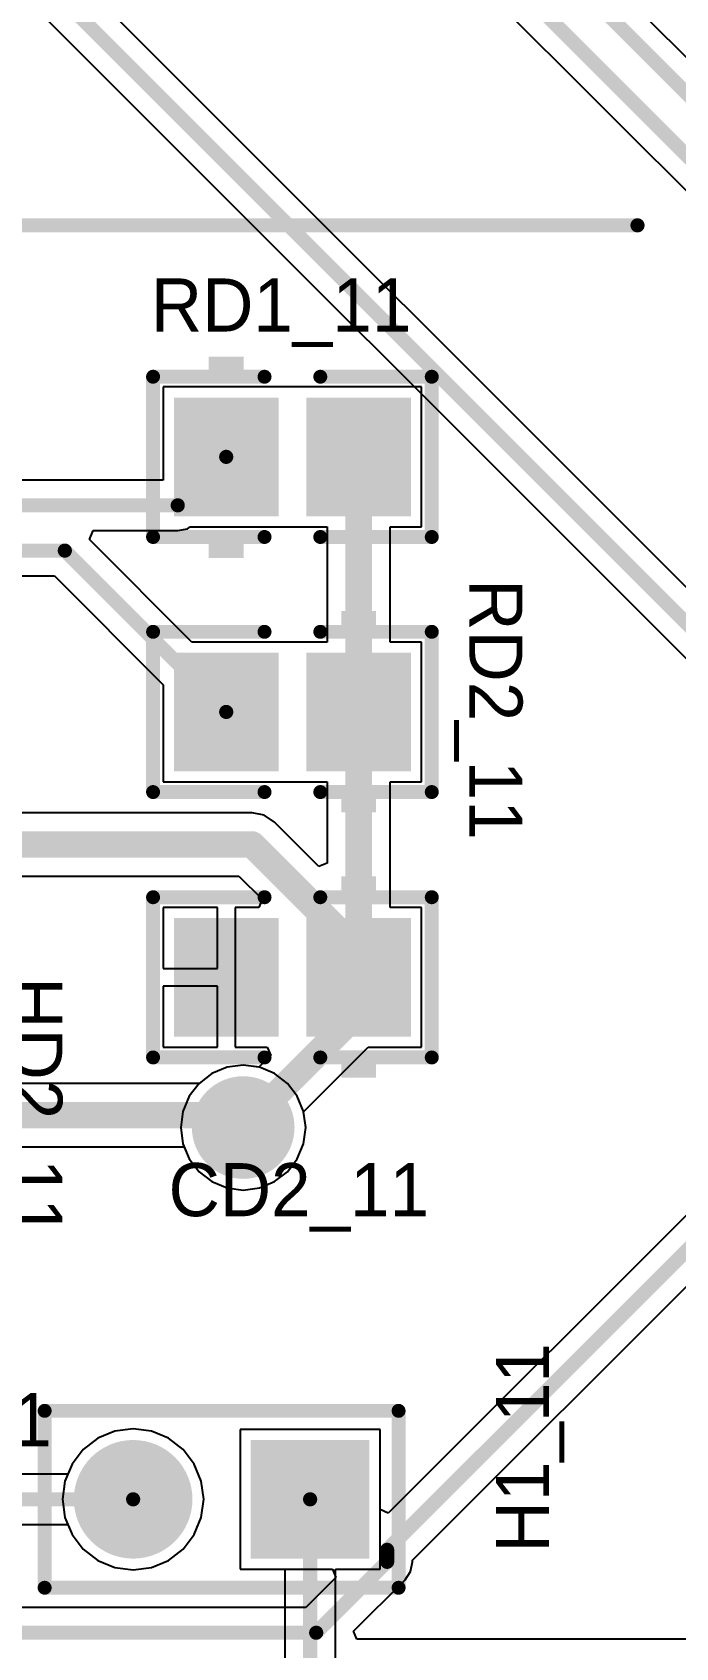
# Model space of a CAD drawing. Header units: millimetres. Extents: x 0.67 to 7.75, y 0.64 to 6.06.
# Drawn here: x 6.666 to 7.029, y 3.321 to 4.234 of the extents above; entities that cross this region are included whole.
import ezdxf

# ---------------------------------------------------------------- set-up
doc = ezdxf.new("R2010")
doc.units = ezdxf.units.MM
doc.header["$MEASUREMENT"] = 0
for name, color, linetype in [('BottomLayer', 5, 'Continuous'), ('BottomSolder', 6, 'Continuous'), ('MultiLayer', 9, 'Continuous'), ('PadHoleLayer', 156, 'Continuous'), ('TopLayer', 1, 'Continuous'), ('TopOverlay', 2, 'Continuous'), ('TopPaste', 8, 'Continuous'), ('TopSolder', 216, 'Continuous'), ('ViaHoleLayer', 16, 'Continuous')]:
    doc.layers.add(name, color=color, linetype=linetype)

# ---------------------------------------------------------------- blocks, each defined once
blk = doc.blocks.new('HDR2X8_CEN_13')
at = {"layer": 'BottomLayer', "const_width": 0.02953}
for points in [[(-0.01476, 0.1, 1), (0.01476, 0.1, 1)], [(0.08524, 0.1, 1), (0.11476, 0.1, 1)], [(0.18524, 0.1, 1), (0.21476, 0.1, 1)], [(0.28524, 0.1, 1), (0.31476, 0.1, 1)], [(0.38524, 0.1, 1), (0.41476, 0.1, 1)], [(0.48524, 0.1, 1), (0.51476, 0.1, 1)], [(0.58524, 0.1, 1), (0.61476, 0.1, 1)], [(0.68524, 0.1, 1), (0.71476, 0.1, 1)], [(0.08524, 0, 1), (0.11476, 0, 1)], [(0.18524, 0, 1), (0.21476, 0, 1)], [(0.28524, 0, 1), (0.31476, 0, 1)], [(0.38524, 0, 1), (0.41476, 0, 1)], [(0.48524, 0, 1), (0.51476, 0, 1)], [(0.58524, 0, 1), (0.61476, 0, 1)], [(0.68524, 0, 1), (0.71476, 0, 1)]]:
    blk.add_lwpolyline(points, format="xyb", close=True, dxfattribs=at)
at = {"layer": 'BottomLayer'}
blk.add_solid([(-0.02953, -0.02953), (0.02953, -0.02953), (-0.02953, 0.02953), (0.02953, 0.02953)], dxfattribs=at)
at = {"layer": 'BottomSolder', "const_width": 0.03353}
for points in [[(-0.01676, 0.1, 1), (0.01676, 0.1, 1)], [(0.08324, 0.1, 1), (0.11676, 0.1, 1)], [(0.18324, 0.1, 1), (0.21676, 0.1, 1)], [(0.28324, 0.1, 1), (0.31676, 0.1, 1)], [(0.38324, 0.1, 1), (0.41676, 0.1, 1)], [(0.48324, 0.1, 1), (0.51676, 0.1, 1)], [(0.58324, 0.1, 1), (0.61676, 0.1, 1)], [(0.68324, 0.1, 1), (0.71676, 0.1, 1)], [(0.08324, 0, 1), (0.11676, 0, 1)], [(0.18324, 0, 1), (0.21676, 0, 1)], [(0.28324, 0, 1), (0.31676, 0, 1)], [(0.38324, 0, 1), (0.41676, 0, 1)], [(0.48324, 0, 1), (0.51676, 0, 1)], [(0.58324, 0, 1), (0.61676, 0, 1)], [(0.68324, 0, 1), (0.71676, 0, 1)]]:
    blk.add_lwpolyline(points, format="xyb", close=True, dxfattribs=at)
at = {"layer": 'BottomSolder'}
blk.add_solid([(-0.03353, -0.03353), (0.03353, -0.03353), (-0.03353, 0.03353), (0.03353, 0.03353)], dxfattribs=at)
at = {"layer": 'MultiLayer', "const_width": 0.02953}
for points in [[(-0.01476, 0.1, 1), (0.01476, 0.1, 1)], [(0.08524, 0.1, 1), (0.11476, 0.1, 1)], [(0.18524, 0.1, 1), (0.21476, 0.1, 1)], [(0.28524, 0.1, 1), (0.31476, 0.1, 1)], [(0.38524, 0.1, 1), (0.41476, 0.1, 1)], [(0.48524, 0.1, 1), (0.51476, 0.1, 1)], [(0.58524, 0.1, 1), (0.61476, 0.1, 1)], [(0.68524, 0.1, 1), (0.71476, 0.1, 1)], [(0.08524, 0, 1), (0.11476, 0, 1)], [(0.18524, 0, 1), (0.21476, 0, 1)], [(0.28524, 0, 1), (0.31476, 0, 1)], [(0.38524, 0, 1), (0.41476, 0, 1)], [(0.48524, 0, 1), (0.51476, 0, 1)], [(0.58524, 0, 1), (0.61476, 0, 1)], [(0.68524, 0, 1), (0.71476, 0, 1)]]:
    blk.add_lwpolyline(points, format="xyb", close=True, dxfattribs=at)
at = {"layer": 'MultiLayer'}
blk.add_solid([(-0.02953, -0.02953), (0.02953, -0.02953), (-0.02953, 0.02953), (0.02953, 0.02953)], dxfattribs=at)
at = {"layer": 'PadHoleLayer', "const_width": 0.01772}
for points in [[(-0.00886, 0.1, 1), (0.00886, 0.1, 1)], [(0.09114, 0.1, 1), (0.10886, 0.1, 1)], [(0.19114, 0.1, 1), (0.20886, 0.1, 1)], [(0.29114, 0.1, 1), (0.30886, 0.1, 1)], [(0.39114, 0.1, 1), (0.40886, 0.1, 1)], [(0.49114, 0.1, 1), (0.50886, 0.1, 1)], [(0.59114, 0.1, 1), (0.60886, 0.1, 1)], [(0.69114, 0.1, 1), (0.70886, 0.1, 1)], [(-0.00886, 0, 1), (0.00886, 0, 1)], [(0.09114, 0, 1), (0.10886, 0, 1)], [(0.19114, 0, 1), (0.20886, 0, 1)], [(0.29114, 0, 1), (0.30886, 0, 1)], [(0.39114, 0, 1), (0.40886, 0, 1)], [(0.49114, 0, 1), (0.50886, 0, 1)], [(0.59114, 0, 1), (0.60886, 0, 1)], [(0.69114, 0, 1), (0.70886, 0, 1)]]:
    blk.add_lwpolyline(points, format="xyb", close=True, dxfattribs=at)
at = {"layer": 'TopLayer', "const_width": 0.02953}
for points in [[(-0.01476, 0.1, 1), (0.01476, 0.1, 1)], [(0.08524, 0.1, 1), (0.11476, 0.1, 1)], [(0.18524, 0.1, 1), (0.21476, 0.1, 1)], [(0.28524, 0.1, 1), (0.31476, 0.1, 1)], [(0.38524, 0.1, 1), (0.41476, 0.1, 1)], [(0.48524, 0.1, 1), (0.51476, 0.1, 1)], [(0.58524, 0.1, 1), (0.61476, 0.1, 1)], [(0.68524, 0.1, 1), (0.71476, 0.1, 1)], [(0.08524, 0, 1), (0.11476, 0, 1)], [(0.18524, 0, 1), (0.21476, 0, 1)], [(0.28524, 0, 1), (0.31476, 0, 1)], [(0.38524, 0, 1), (0.41476, 0, 1)], [(0.48524, 0, 1), (0.51476, 0, 1)], [(0.58524, 0, 1), (0.61476, 0, 1)], [(0.68524, 0, 1), (0.71476, 0, 1)]]:
    blk.add_lwpolyline(points, format="xyb", close=True, dxfattribs=at)
at = {"layer": 'TopLayer'}
blk.add_solid([(-0.02953, -0.02953), (0.02953, -0.02953), (-0.02953, 0.02953), (0.02953, 0.02953)], dxfattribs=at)
at = {"layer": 'TopOverlay'}
for p, q in [((-0.10999, 0.82499), (-0.10499, 0.81499)), ((-0.09, 0.82499), (-0.095, 0.81999)), ((-0.085, 0.82499), (-0.09, 0.82499)), ((-0.08, 0.81999), (-0.085, 0.82499)), ((-0.10499, 0.81499), (-0.095, 0.80499)), ((-0.095, 0.81999), (-0.095, 0.80499)), ((-0.08, 0.80999), (-0.08, 0.81999)), ((-0.095, 0.80499), (-0.085, 0.80499)), ((-0.085, 0.80499), (-0.08, 0.80999)), ((-0.00999, 0.795), (-0.00499, 0.79999)), ((-0.00999, 0.785), (-0.00999, 0.795)), ((-0.00499, 0.79999), (0.00001, 0.79999)), ((0.00001, 0.79999), (0.005, 0.795)), ((0.005, 0.795), (0.01, 0.79999)), ((0.005, 0.785), (0.005, 0.795)), ((0.01, 0.79999), (0.015, 0.79999)), ((0.015, 0.79999), (0.02, 0.795)), ((0.02, 0.795), (0.02, 0.785)), ((-0.08, 0.78), (-0.08, 0.79)), ((-0.08, 0.79), (-0.08, 0.785)), ((-0.08, 0.785), (-0.10999, 0.785)), ((-0.10999, 0.785), (-0.10499, 0.78)), ((-0.00499, 0.78), (-0.00999, 0.785)), ((0.00001, 0.78), (-0.00499, 0.78)), ((0.005, 0.785), (0.00001, 0.78)), ((0.01, 0.78), (0.005, 0.785)), ((0.015, 0.78), (0.01, 0.78)), ((0.02, 0.785), (0.015, 0.78)), ((-0.10499, -0.08001), (-0.10999, -0.085)), ((-0.085, -0.08001), (-0.10499, -0.08001)), ((-0.095, -0.095), (-0.095, -0.08001)), ((-0.08, -0.085), (-0.085, -0.08001)), ((-0.10999, -0.085), (-0.10999, -0.095)), ((-0.08, -0.095), (-0.08, -0.085)), ((0.02, -0.1), (0.02, -0.09)), ((0.02, -0.09), (0.02, -0.095)), ((-0.10999, -0.095), (-0.10499, -0.1)), ((-0.10499, -0.1), (-0.09999, -0.1)), ((-0.09999, -0.1), (-0.095, -0.095)), ((-0.085, -0.1), (-0.08, -0.095)), ((0.02, -0.095), (-0.00999, -0.095)), ((-0.00999, -0.095), (-0.00499, -0.1))]:
    blk.add_line(p, q, dxfattribs=at)
at = {"layer": 'TopOverlay', "const_width": 0.00787}
for points in [[(-0.05, 0.15), (0.75, 0.15)], [(-0.05, 0.15), (-0.05, -0.05)], [(0.75, 0.15), (0.75, -0.05)], [(-0.05, -0.05), (0.75, -0.05)]]:
    blk.add_lwpolyline(points, dxfattribs=at)
at = {"layer": 'TopOverlay', "const_width": 0.00394}
for points in [[(-0.05197, 0.15, 1), (-0.04803, 0.15, 1)], [(-0.05197, 0.15, 1), (-0.04803, 0.15, 1)], [(0.74803, 0.15, 1), (0.75197, 0.15, 1)], [(0.74803, 0.15, 1), (0.75197, 0.15, 1)], [(-0.05197, -0.05, 1), (-0.04803, -0.05, 1)], [(-0.05197, -0.05, 1), (-0.04803, -0.05, 1)], [(0.74803, -0.05, 1), (0.75197, -0.05, 1)], [(0.74803, -0.05, 1), (0.75197, -0.05, 1)]]:
    blk.add_lwpolyline(points, format="xyb", close=True, dxfattribs=at)
at = {"layer": 'TopSolder', "const_width": 0.03353}
for points in [[(-0.01676, 0.1, 1), (0.01676, 0.1, 1)], [(0.08324, 0.1, 1), (0.11676, 0.1, 1)], [(0.18324, 0.1, 1), (0.21676, 0.1, 1)], [(0.28324, 0.1, 1), (0.31676, 0.1, 1)], [(0.38324, 0.1, 1), (0.41676, 0.1, 1)], [(0.48324, 0.1, 1), (0.51676, 0.1, 1)], [(0.58324, 0.1, 1), (0.61676, 0.1, 1)], [(0.68324, 0.1, 1), (0.71676, 0.1, 1)], [(0.08324, 0, 1), (0.11676, 0, 1)], [(0.18324, 0, 1), (0.21676, 0, 1)], [(0.28324, 0, 1), (0.31676, 0, 1)], [(0.38324, 0, 1), (0.41676, 0, 1)], [(0.48324, 0, 1), (0.51676, 0, 1)], [(0.58324, 0, 1), (0.61676, 0, 1)], [(0.68324, 0, 1), (0.71676, 0, 1)]]:
    blk.add_lwpolyline(points, format="xyb", close=True, dxfattribs=at)
at = {"layer": 'TopSolder'}
blk.add_solid([(-0.03353, -0.03353), (0.03353, -0.03353), (-0.03353, 0.03353), (0.03353, 0.03353)], dxfattribs=at)
blk = doc.blocks.new('CC2012_0805_283')
at = {"layer": 'TopLayer'}
for points in [[(-0.06299, -0.02953), (-0.01181, -0.02953), (-0.06299, 0.02953), (-0.01181, 0.02953)], [(0.01181, -0.02953), (0.06299, -0.02953), (0.01181, 0.02953), (0.06299, 0.02953)]]:
    blk.add_solid(points, dxfattribs=at)
at = {"layer": 'TopOverlay', "const_width": 0.00787}
for points in [[(-0.07874, 0.04528), (-0.07874, -0.04528)], [(-0.01575, 0.04528), (-0.07874, 0.04528)], [(0.07874, 0.04528), (0.01575, 0.04528)], [(0.07874, 0.04528), (0.07874, -0.04528)], [(-0.01575, -0.04528), (-0.07874, -0.04528)], [(0.07874, -0.04528), (0.01575, -0.04528)]]:
    blk.add_lwpolyline(points, dxfattribs=at)
at = {"layer": 'TopOverlay', "const_width": 0.00394}
for points in [[(-0.08071, 0.04528, 1), (-0.07677, 0.04528, 1)], [(-0.08071, 0.04528, 1), (-0.07677, 0.04528, 1)], [(-0.01772, 0.04528, 1), (-0.01378, 0.04528, 1)], [(0.01378, 0.04528, 1), (0.01772, 0.04528, 1)], [(0.07677, 0.04528, 1), (0.08071, 0.04528, 1)], [(0.07677, 0.04528, 1), (0.08071, 0.04528, 1)], [(-0.08071, -0.04528, 1), (-0.07677, -0.04528, 1)], [(-0.08071, -0.04528, 1), (-0.07677, -0.04528, 1)], [(-0.01772, -0.04528, 1), (-0.01378, -0.04528, 1)], [(0.01378, -0.04528, 1), (0.01772, -0.04528, 1)], [(0.07677, -0.04528, 1), (0.08071, -0.04528, 1)], [(0.07677, -0.04528, 1), (0.08071, -0.04528, 1)]]:
    blk.add_lwpolyline(points, format="xyb", close=True, dxfattribs=at)
at = {"layer": 'TopOverlay'}
for points in [[(-0.04724, 0.04882), (-0.02756, 0.04882), (-0.04724, 0.05669), (-0.02756, 0.05669)], [(-0.04725, -0.05709), (-0.02756, -0.05709), (-0.04725, -0.04921), (-0.02756, -0.04921)]]:
    blk.add_solid(points, dxfattribs=at)
at = {"layer": 'TopPaste'}
for points in [[(-0.06299, -0.02953), (-0.01181, -0.02953), (-0.06299, 0.02953), (-0.01181, 0.02953)], [(0.01181, -0.02953), (0.06299, -0.02953), (0.01181, 0.02953), (0.06299, 0.02953)]]:
    blk.add_solid(points, dxfattribs=at)
at = {"layer": 'TopSolder'}
for points in [[(-0.06699, -0.03353), (-0.00781, -0.03353), (-0.06699, 0.03353), (-0.00781, 0.03353)], [(0.00781, -0.03353), (0.06699, -0.03353), (0.00781, 0.03353), (0.06699, 0.03353)]]:
    blk.add_solid(points, dxfattribs=at)
blk = doc.blocks.new('CC2012_0805_284')
at = {"layer": 'TopLayer'}
for points in [[(-0.06299, -0.02953), (-0.01181, -0.02953), (-0.06299, 0.02953), (-0.01181, 0.02953)], [(0.01181, -0.02953), (0.06299, -0.02953), (0.01181, 0.02953), (0.06299, 0.02953)]]:
    blk.add_solid(points, dxfattribs=at)
at = {"layer": 'TopOverlay', "const_width": 0.00787}
for points in [[(-0.07874, -0.04528), (-0.07874, 0.04528)], [(-0.07874, 0.04528), (-0.01575, 0.04528)], [(0.01575, 0.04528), (0.07874, 0.04528)], [(0.07874, -0.04528), (0.07874, 0.04528)], [(-0.07874, -0.04528), (-0.01575, -0.04528)], [(0.01575, -0.04528), (0.07874, -0.04528)]]:
    blk.add_lwpolyline(points, dxfattribs=at)
at = {"layer": 'TopOverlay', "const_width": 0.00394}
for points in [[(-0.08071, 0.04528, 1), (-0.07677, 0.04528, 1)], [(-0.08071, 0.04528, 1), (-0.07677, 0.04528, 1)], [(-0.01772, 0.04528, 1), (-0.01378, 0.04528, 1)], [(0.01378, 0.04528, 1), (0.01772, 0.04528, 1)], [(0.07677, 0.04528, 1), (0.08071, 0.04528, 1)], [(0.07677, 0.04528, 1), (0.08071, 0.04528, 1)], [(-0.08071, -0.04528, 1), (-0.07677, -0.04528, 1)], [(-0.08071, -0.04528, 1), (-0.07677, -0.04528, 1)], [(-0.01772, -0.04528, 1), (-0.01378, -0.04528, 1)], [(0.01378, -0.04528, 1), (0.01772, -0.04528, 1)], [(0.07677, -0.04528, 1), (0.08071, -0.04528, 1)], [(0.07677, -0.04528, 1), (0.08071, -0.04528, 1)]]:
    blk.add_lwpolyline(points, format="xyb", close=True, dxfattribs=at)
at = {"layer": 'TopOverlay'}
for points in [[(-0.04727, 0.04882), (-0.02758, 0.04882), (-0.04727, 0.05669), (-0.02758, 0.05669)], [(-0.04724, -0.05707), (-0.02756, -0.05707), (-0.04724, -0.04919), (-0.02756, -0.04919)]]:
    blk.add_solid(points, dxfattribs=at)
at = {"layer": 'TopPaste'}
for points in [[(-0.06299, -0.02953), (-0.01181, -0.02953), (-0.06299, 0.02953), (-0.01181, 0.02953)], [(0.01181, -0.02953), (0.06299, -0.02953), (0.01181, 0.02953), (0.06299, 0.02953)]]:
    blk.add_solid(points, dxfattribs=at)
at = {"layer": 'TopSolder'}
for points in [[(-0.06699, -0.03353), (-0.00781, -0.03353), (-0.06699, 0.03353), (-0.00781, 0.03353)], [(0.00781, -0.03353), (0.06699, -0.03353), (0.00781, 0.03353), (0.06699, 0.03353)]]:
    blk.add_solid(points, dxfattribs=at)
blk = doc.blocks.new('HDR1X2_297')
at = {"layer": 'BottomLayer', "const_width": 0.02953}
blk.add_lwpolyline([(0.08524, 0, 1), (0.11476, 0, 1)], format="xyb", close=True, dxfattribs=at)
at = {"layer": 'BottomLayer'}
blk.add_solid([(-0.02953, -0.02953), (0.02953, -0.02953), (-0.02953, 0.02953), (0.02953, 0.02953)], dxfattribs=at)
at = {"layer": 'BottomSolder', "const_width": 0.03353}
blk.add_lwpolyline([(0.08324, 0, 1), (0.11676, 0, 1)], format="xyb", close=True, dxfattribs=at)
at = {"layer": 'BottomSolder'}
blk.add_solid([(-0.03353, -0.03353), (0.03353, -0.03353), (-0.03353, 0.03353), (0.03353, 0.03353)], dxfattribs=at)
at = {"layer": 'MultiLayer', "const_width": 0.02953}
blk.add_lwpolyline([(0.08524, 0, 1), (0.11476, 0, 1)], format="xyb", close=True, dxfattribs=at)
at = {"layer": 'MultiLayer'}
blk.add_solid([(-0.02953, -0.02953), (0.02953, -0.02953), (-0.02953, 0.02953), (0.02953, 0.02953)], dxfattribs=at)
at = {"layer": 'PadHoleLayer', "const_width": 0.01772}
for points in [[(-0.00886, 0, 1), (0.00886, 0, 1)], [(0.09114, 0, 1), (0.10886, 0, 1)]]:
    blk.add_lwpolyline(points, format="xyb", close=True, dxfattribs=at)
at = {"layer": 'TopLayer', "const_width": 0.02953}
blk.add_lwpolyline([(0.08524, 0, 1), (0.11476, 0, 1)], format="xyb", close=True, dxfattribs=at)
at = {"layer": 'TopLayer'}
blk.add_solid([(-0.02953, -0.02953), (0.02953, -0.02953), (-0.02953, 0.02953), (0.02953, 0.02953)], dxfattribs=at)
at = {"layer": 'TopOverlay', "const_width": 0.00787}
for points in [[(-0.05, 0.05), (-0.05, -0.05)], [(0.15, 0.05), (-0.05, 0.05)], [(0.15, 0.05), (0.15, -0.05)], [(0.15, -0.05), (-0.05, -0.05)]]:
    blk.add_lwpolyline(points, dxfattribs=at)
at = {"layer": 'TopOverlay', "const_width": 0.00394}
for points in [[(-0.05197, 0.05, 1), (-0.04803, 0.05, 1)], [(-0.05197, 0.05, 1), (-0.04803, 0.05, 1)], [(0.14803, 0.05, 1), (0.15197, 0.05, 1)], [(0.14803, 0.05, 1), (0.15197, 0.05, 1)], [(-0.05197, -0.05, 1), (-0.04803, -0.05, 1)], [(-0.05197, -0.05, 1), (-0.04803, -0.05, 1)], [(0.14803, -0.05, 1), (0.15197, -0.05, 1)], [(0.14803, -0.05, 1), (0.15197, -0.05, 1)]]:
    blk.add_lwpolyline(points, format="xyb", close=True, dxfattribs=at)
at = {"layer": 'TopSolder', "const_width": 0.03353}
blk.add_lwpolyline([(0.08324, 0, 1), (0.11676, 0, 1)], format="xyb", close=True, dxfattribs=at)
at = {"layer": 'TopSolder'}
blk.add_solid([(-0.03353, -0.03353), (0.03353, -0.03353), (-0.03353, 0.03353), (0.03353, 0.03353)], dxfattribs=at)
blk = doc.blocks.new('CC2012_0805_301')
at = {"layer": 'TopLayer'}
for points in [[(-0.06299, -0.02953), (-0.01181, -0.02953), (-0.06299, 0.02953), (-0.01181, 0.02953)], [(0.01181, -0.02953), (0.06299, -0.02953), (0.01181, 0.02953), (0.06299, 0.02953)]]:
    blk.add_solid(points, dxfattribs=at)
at = {"layer": 'TopOverlay', "const_width": 0.00787}
for points in [[(-0.07874, 0.04528), (-0.07874, -0.04528)], [(-0.01575, 0.04528), (-0.07874, 0.04528)], [(0.07874, 0.04528), (0.01575, 0.04528)], [(0.07874, 0.04528), (0.07874, -0.04528)], [(-0.01575, -0.04528), (-0.07874, -0.04528)], [(0.07874, -0.04528), (0.01575, -0.04528)]]:
    blk.add_lwpolyline(points, dxfattribs=at)
at = {"layer": 'TopOverlay', "const_width": 0.00394}
for points in [[(-0.08071, 0.04528, 1), (-0.07677, 0.04528, 1)], [(-0.08071, 0.04528, 1), (-0.07677, 0.04528, 1)], [(-0.01772, 0.04528, 1), (-0.01378, 0.04528, 1)], [(0.01378, 0.04528, 1), (0.01772, 0.04528, 1)], [(0.07677, 0.04528, 1), (0.08071, 0.04528, 1)], [(0.07677, 0.04528, 1), (0.08071, 0.04528, 1)], [(-0.08071, -0.04528, 1), (-0.07677, -0.04528, 1)], [(-0.08071, -0.04528, 1), (-0.07677, -0.04528, 1)], [(-0.01772, -0.04528, 1), (-0.01378, -0.04528, 1)], [(0.01378, -0.04528, 1), (0.01772, -0.04528, 1)], [(0.07677, -0.04528, 1), (0.08071, -0.04528, 1)], [(0.07677, -0.04528, 1), (0.08071, -0.04528, 1)]]:
    blk.add_lwpolyline(points, format="xyb", close=True, dxfattribs=at)
at = {"layer": 'TopOverlay'}
for points in [[(-0.04726, 0.04882), (-0.02757, 0.04882), (-0.04726, 0.05669), (-0.02757, 0.05669)], [(-0.04725, -0.05707), (-0.02756, -0.05707), (-0.04725, -0.0492), (-0.02756, -0.0492)]]:
    blk.add_solid(points, dxfattribs=at)
at = {"layer": 'TopPaste'}
for points in [[(-0.06299, -0.02953), (-0.01181, -0.02953), (-0.06299, 0.02953), (-0.01181, 0.02953)], [(0.01181, -0.02953), (0.06299, -0.02953), (0.01181, 0.02953), (0.06299, 0.02953)]]:
    blk.add_solid(points, dxfattribs=at)
at = {"layer": 'TopSolder'}
for points in [[(-0.06699, -0.03353), (-0.00781, -0.03353), (-0.06699, 0.03353), (-0.00781, 0.03353)], [(0.00781, -0.03353), (0.06699, -0.03353), (0.00781, 0.03353), (0.06699, 0.03353)]]:
    blk.add_solid(points, dxfattribs=at)

msp = doc.modelspace()

# ---------------------------------------------------------------- linework, layer by layer
at = {"layer": 'BottomLayer'}
for p, q in [((7.31157, 3.94362), (6.51009, 4.74509)), ((6.25156, 4.66373), (7.2512, 3.66409)), ((6.79967, 4.38014), (7.2692, 3.91061)), ((7.26458, 3.69108), (6.63492, 4.32074)), ((7.1373, 3.66749), (6.86694, 3.39713)), ((6.76735, 3.64557), (6.76004, 3.63996)), ((6.77586, 3.6491), (6.76735, 3.64557)), ((6.785, 3.6503), (6.77586, 3.6491)), ((6.79414, 3.6491), (6.785, 3.6503)), ((6.80265, 3.64557), (6.79414, 3.6491)), ((6.80996, 3.63996), (6.80265, 3.64557)), ((6.8806, 3.37041), (7.15749, 3.6473)), ((6.75995, 3.63984), (6.62778, 3.63984)), ((6.76004, 3.63996), (6.75995, 3.63984)), ((6.81557, 3.63265), (6.80996, 3.63996)), ((6.8191, 3.62414), (6.81557, 3.63265)), ((6.8203, 3.615), (6.8191, 3.62414)), ((6.8191, 3.60586), (6.8203, 3.615)), ((6.62192, 3.60416), (6.75161, 3.60416)), ((6.75161, 3.60416), (6.75443, 3.59735)), ((6.75443, 3.59735), (6.76004, 3.59004)), ((6.80996, 3.59004), (6.81557, 3.59735)), ((6.81557, 3.59735), (6.8191, 3.60586)), ((6.76004, 3.59004), (6.76735, 3.58443)), ((6.80265, 3.58443), (6.80996, 3.59004)), ((6.76735, 3.58443), (6.77586, 3.5809)), ((6.77586, 3.5809), (6.785, 3.5797)), ((6.785, 3.5797), (6.79414, 3.5809)), ((6.79414, 3.5809), (6.80265, 3.58443)), ((6.71248, 3.4434), (6.70286, 3.43941)), ((6.7228, 3.44475), (6.71248, 3.4434)), ((6.73311, 3.4434), (6.7228, 3.44475)), ((6.74273, 3.43941), (6.73311, 3.4434)), ((6.86232, 3.44441), (6.78327, 3.44441)), ((6.78327, 3.44441), (6.78327, 3.36536)), ((6.86232, 3.39904), (6.86232, 3.44441)), ((6.6946, 3.43308), (6.68827, 3.42482)), ((6.70286, 3.43941), (6.6946, 3.43308)), ((6.75099, 3.43308), (6.74273, 3.43941)), ((6.75732, 3.42482), (6.75099, 3.43308)), ((6.68827, 3.42482), (6.68429, 3.4152)), ((6.76131, 3.4152), (6.75732, 3.42482)), ((6.68429, 3.4152), (6.68293, 3.40489)), ((6.76266, 3.40489), (6.76131, 3.4152)), ((6.68293, 3.40489), (6.68429, 3.39457)), ((6.76131, 3.39457), (6.76266, 3.40489)), ((6.86694, 3.39713), (6.86232, 3.39904)), ((6.68429, 3.39457), (6.68827, 3.38495)), ((6.75732, 3.38495), (6.76131, 3.39457)), ((6.68827, 3.38495), (6.6946, 3.37669)), ((6.75099, 3.37669), (6.75732, 3.38495)), ((6.6946, 3.37669), (6.70286, 3.37036)), ((6.70286, 3.37036), (6.71248, 3.36638)), ((6.73311, 3.36638), (6.74273, 3.37036)), ((6.74273, 3.37036), (6.75099, 3.37669)), ((6.87951, 3.3641), (6.8806, 3.36956)), ((6.8806, 3.36956), (6.8806, 3.37041)), ((6.8806, 3.36956), (6.8806, 3.36956)), ((6.71248, 3.36638), (6.7228, 3.36502)), ((6.7228, 3.36502), (6.73311, 3.36638)), ((6.78327, 3.36536), (6.8354, 3.36536)), ((6.83732, 3.36074), (6.82032, 3.34375)), ((6.8354, 3.36536), (6.83732, 3.36074)), ((6.87642, 3.35947), (6.87951, 3.3641)), ((6.84732, 3.33037), (6.87642, 3.35947)), ((6.87642, 3.35947), (6.87642, 3.35947)), ((6.82032, 3.34375), (2.66432, 3.34375)), ((6.84923, 3.32575), (6.84732, 3.33037)), ((7.31132, 3.32575), (6.84923, 3.32575))]:
    msp.add_line(p, q, dxfattribs=at)
for points, const_width in [([(6.5, 4.735), (7.30147, 3.93353)], 0.008), ([(6.504, 4.696), (7.28347, 3.91653)], 0.008), ([(6.25747, 4.678), (7.26547, 3.67)], 0.008), ([(6.86632, 3.37632), (7.17, 3.68)], 0.008), ([(5.801, 3.622), (6.788, 3.622)], 0.015), ([(6.86632, 3.36956), (6.86632, 3.37632)], 0.008), ([(6.82624, 3.32947), (6.86632, 3.36956)], 0.008), ([(2.66432, 3.32947), (6.82624, 3.32947)], 0.008)]:
    msp.add_lwpolyline(points, dxfattribs=dict(at, const_width=const_width))
for points, const_width in [([(6.7725, 3.615, 1), (6.7975, 3.615, 1)], 0.025), ([(6.78425, 3.622, 1), (6.79175, 3.622, 1)], 0.0075), ([(6.86432, 3.37632, 1), (6.86832, 3.37632, 1)], 0.004), ([(6.86432, 3.37632, 1), (6.86832, 3.37632, 1)], 0.004), ([(6.86432, 3.36956, 1), (6.86832, 3.36956, 1)], 0.004), ([(6.86432, 3.36956, 1), (6.86832, 3.36956, 1)], 0.004), ([(6.82424, 3.32947, 1), (6.82824, 3.32947, 1)], 0.004), ([(6.82424, 3.32947, 1), (6.82824, 3.32947, 1)], 0.004)]:
    msp.add_lwpolyline(points, format="xyb", close=True, dxfattribs=dict(at, const_width=const_width))
at = {"layer": 'BottomSolder', "const_width": 0.029}
msp.add_lwpolyline([(6.7705, 3.615, 1), (6.7995, 3.615, 1)], format="xyb", close=True, dxfattribs=at)
at = {"layer": 'MultiLayer', "const_width": 0.025}
msp.add_lwpolyline([(6.7725, 3.615, 1), (6.7975, 3.615, 1)], format="xyb", close=True, dxfattribs=at)
at = {"layer": 'TopLayer'}
for p, q in [((6.81098, 4.03358), (6.7398, 4.03358)), ((6.7398, 4.03358), (6.7398, 3.98093)), ((6.81461, 4.03358), (6.81098, 4.03358)), ((6.81098, 4.03358), (6.81098, 4.03358)), ((6.88579, 4.03358), (6.81461, 4.03358)), ((6.81461, 4.03358), (6.81461, 4.03358)), ((6.88579, 3.95452), (6.88579, 4.03358)), ((6.7398, 3.98093), (6.6528, 3.98093)), ((6.748, 3.95238), (6.75347, 3.95347)), ((6.75347, 3.95347), (6.75504, 3.95452)), ((6.75504, 3.95452), (6.81098, 3.95452)), ((6.81098, 3.95452), (6.81098, 3.95452)), ((6.81098, 3.95452), (6.81461, 3.95452)), ((6.81461, 3.95452), (6.81461, 3.95452)), ((6.81461, 3.95452), (6.83235, 3.95452)), ((6.83235, 3.95452), (6.83235, 3.88941)), ((6.86804, 3.88941), (6.86804, 3.95452)), ((6.86804, 3.95452), (6.88579, 3.95452)), ((6.69808, 3.94738), (6.70015, 3.95238)), ((6.75605, 3.88941), (6.69808, 3.94738)), ((6.70015, 3.95238), (6.748, 3.95238)), ((6.748, 3.95238), (6.748, 3.95238)), ((6.6528, 3.92679), (6.6783, 3.92679)), ((6.6783, 3.92679), (6.7398, 3.86529)), ((6.81098, 3.88941), (6.75605, 3.88941)), ((6.81461, 3.88941), (6.81098, 3.88941)), ((6.81098, 3.88941), (6.81098, 3.88941)), ((6.83235, 3.88941), (6.81461, 3.88941)), ((6.81461, 3.88941), (6.81461, 3.88941)), ((6.88579, 3.88941), (6.86804, 3.88941)), ((6.88579, 3.81036), (6.88579, 3.88941)), ((6.7398, 3.86529), (6.7398, 3.81036)), ((6.7398, 3.81036), (6.81098, 3.81036)), ((6.81098, 3.81036), (6.81098, 3.81036)), ((6.81098, 3.81036), (6.81461, 3.81036)), ((6.81461, 3.81036), (6.81461, 3.81036)), ((6.81461, 3.81036), (6.83235, 3.81036)), ((6.83235, 3.81036), (6.83235, 3.76441)), ((6.86804, 3.73941), (6.86804, 3.81036)), ((6.86804, 3.81036), (6.88579, 3.81036)), ((6.79, 3.79284), (6.6593, 3.79284)), ((6.79683, 3.79148), (6.79, 3.79284)), ((6.80262, 3.78762), (6.79683, 3.79148)), ((6.82773, 3.7625), (6.80262, 3.78762)), ((6.83235, 3.76441), (6.82773, 3.7625)), ((6.65191, 3.75716), (6.78261, 3.75716)), ((6.78261, 3.75716), (6.79573, 3.74403)), ((6.79573, 3.74403), (6.79382, 3.73941)), ((6.77039, 3.73941), (6.7398, 3.73941)), ((6.7398, 3.73941), (6.7398, 3.70489)), ((6.77039, 3.70489), (6.77039, 3.73941)), ((6.79382, 3.73941), (6.78039, 3.73941)), ((6.78039, 3.73941), (6.78039, 3.69989)), ((6.88579, 3.73941), (6.86804, 3.73941)), ((6.88579, 3.66036), (6.88579, 3.73941)), ((6.7398, 3.70489), (6.77039, 3.70489)), ((6.78039, 3.69989), (6.78039, 3.66036)), ((6.77039, 3.69489), (6.7398, 3.69489)), ((6.7398, 3.69489), (6.7398, 3.66036)), ((6.77039, 3.66036), (6.77039, 3.69489)), ((6.7398, 3.66036), (6.77039, 3.66036)), ((6.78039, 3.66036), (6.79859, 3.66036)), ((6.80051, 3.65574), (6.7939, 3.64913)), ((6.79859, 3.66036), (6.80051, 3.65574)), ((6.81913, 3.6239), (6.85559, 3.66036)), ((6.85559, 3.66036), (6.88579, 3.66036)), ((6.76735, 3.64557), (6.76004, 3.63996)), ((6.77586, 3.6491), (6.76735, 3.64557)), ((6.785, 3.6503), (6.77586, 3.6491)), ((6.7939, 3.64913), (6.785, 3.6503)), ((6.76004, 3.63996), (6.75443, 3.63265)), ((6.75443, 3.63265), (6.7509, 3.62414)), ((6.7509, 3.62414), (6.7497, 3.615)), ((6.8203, 3.615), (6.81913, 3.6239)), ((6.7497, 3.615), (6.7509, 3.60586)), ((6.8191, 3.60586), (6.8203, 3.615)), ((6.7509, 3.60586), (6.75443, 3.59735)), ((6.75443, 3.59735), (6.76004, 3.59004)), ((6.80996, 3.59004), (6.81557, 3.59735)), ((6.81557, 3.59735), (6.8191, 3.60586)), ((6.76004, 3.59004), (6.76735, 3.58443)), ((6.80265, 3.58443), (6.80996, 3.59004)), ((6.76735, 3.58443), (6.77586, 3.5809)), ((6.77586, 3.5809), (6.785, 3.5797)), ((6.785, 3.5797), (6.79414, 3.5809)), ((6.79414, 3.5809), (6.80265, 3.58443)), ((6.71248, 3.4434), (6.70286, 3.43941)), ((6.7228, 3.44475), (6.71248, 3.4434)), ((6.73311, 3.4434), (6.7228, 3.44475)), ((6.74273, 3.43941), (6.73311, 3.4434)), ((6.86232, 3.44441), (6.78327, 3.44441)), ((6.78327, 3.44441), (6.78327, 3.36536)), ((6.86232, 3.36536), (6.86232, 3.44441)), ((6.6946, 3.43308), (6.68827, 3.42482)), ((6.70286, 3.43941), (6.6946, 3.43308)), ((6.75099, 3.43308), (6.74273, 3.43941)), ((6.75732, 3.42482), (6.75099, 3.43308)), ((6.68827, 3.42482), (6.68592, 3.41916)), ((6.76131, 3.4152), (6.75732, 3.42482)), ((6.68592, 3.41916), (6.60402, 3.41916)), ((6.76266, 3.40489), (6.76131, 3.4152)), ((6.76131, 3.39457), (6.76266, 3.40489)), ((6.60664, 3.39061), (6.68592, 3.39061)), ((6.68592, 3.39061), (6.68827, 3.38495)), ((6.75732, 3.38495), (6.76131, 3.39457)), ((6.68827, 3.38495), (6.6946, 3.37669)), ((6.75099, 3.37669), (6.75732, 3.38495)), ((6.6946, 3.37669), (6.70286, 3.37036)), ((6.70286, 3.37036), (6.71248, 3.36638)), ((6.73311, 3.36638), (6.74273, 3.37036)), ((6.74273, 3.37036), (6.75099, 3.37669)), ((6.71248, 3.36638), (6.7228, 3.36502)), ((6.7228, 3.36502), (6.73311, 3.36638)), ((6.78327, 3.36536), (6.80852, 3.36536)), ((6.80852, 3.36536), (6.80852, 3.0734)), ((6.83707, 3.06748), (6.83707, 3.36536)), ((6.83707, 3.36536), (6.86232, 3.36536))]:
    msp.add_line(p, q, dxfattribs=at)
for points, const_width in [([(6.8502, 3.84989), (6.8502, 3.99405)], 0.015), ([(6.748, 3.96666), (6.77539, 3.99405)], 0.008), ([(6.6138, 3.96666), (6.748, 3.96666)], 0.008), ([(6.6138, 3.94107), (6.68421, 3.94107)], 0.008), ([(6.68421, 3.94107), (6.77539, 3.84989)], 0.008), ([(6.8502, 3.7148), (6.8502, 3.84989)], 0.015), ([(6.65191, 3.775), (6.79, 3.775)], 0.015), ([(6.79, 3.775), (6.8502, 3.7148)], 0.015), ([(6.8502, 3.7), (6.8502, 3.7148)], 0.015), ([(6.8502, 3.6802), (6.8502, 3.69989)], 0.015), ([(6.785, 3.615), (6.8502, 3.6802)], 0.015), ([(6.58429, 3.40489), (6.7228, 3.40489)], 0.008), ([(6.8228, 3.06748), (6.8228, 3.40489)], 0.008)]:
    msp.add_lwpolyline(points, dxfattribs=dict(at, const_width=const_width))
for points, const_width in [([(6.84645, 3.99405, 1), (6.85395, 3.99405, 1)], 0.0075), ([(6.77339, 3.99405, 1), (6.77739, 3.99405, 1)], 0.004), ([(6.746, 3.96666, 1), (6.75, 3.96666, 1)], 0.004), ([(6.746, 3.96666, 1), (6.75, 3.96666, 1)], 0.004), ([(6.68221, 3.94107, 1), (6.68621, 3.94107, 1)], 0.004), ([(6.68221, 3.94107, 1), (6.68621, 3.94107, 1)], 0.004), ([(6.77339, 3.84989, 1), (6.77739, 3.84989, 1)], 0.004), ([(6.84645, 3.84989, 1), (6.85395, 3.84989, 1)], 0.0075), ([(6.84645, 3.84989, 1), (6.85395, 3.84989, 1)], 0.0075), ([(6.78625, 3.775, 1), (6.79375, 3.775, 1)], 0.0075), ([(6.78625, 3.775, 1), (6.79375, 3.775, 1)], 0.0075), ([(6.84645, 3.7148, 1), (6.85395, 3.7148, 1)], 0.0075), ([(6.84645, 3.7148, 1), (6.85395, 3.7148, 1)], 0.0075), ([(6.84645, 3.7148, 1), (6.85395, 3.7148, 1)], 0.0075), ([(6.84645, 3.7, 1), (6.85395, 3.7, 1)], 0.0075), ([(6.84645, 3.69989, 1), (6.85395, 3.69989, 1)], 0.0075), ([(6.84645, 3.6802, 1), (6.85395, 3.6802, 1)], 0.0075), ([(6.84645, 3.6802, 1), (6.85395, 3.6802, 1)], 0.0075), ([(6.7725, 3.615, 1), (6.7975, 3.615, 1)], 0.025), ([(6.78125, 3.615, 1), (6.78875, 3.615, 1)], 0.0075), ([(6.7208, 3.40489, 1), (6.7248, 3.40489, 1)], 0.004), ([(6.8208, 3.40489, 1), (6.8248, 3.40489, 1)], 0.004)]:
    msp.add_lwpolyline(points, format="xyb", close=True, dxfattribs=dict(at, const_width=const_width))
at = {"layer": 'TopOverlay', "const_width": 0.008}
msp.add_lwpolyline([(6.0278, 4.12489), (7.0078, 4.12489)], dxfattribs=at)
at = {"layer": 'TopOverlay', "const_width": 0.004}
msp.add_lwpolyline([(7.0058, 4.12489, 1), (7.0098, 4.12489, 1)], format="xyb", close=True, dxfattribs=at)
at = {"layer": 'TopSolder', "const_width": 0.029}
msp.add_lwpolyline([(6.7705, 3.615, 1), (6.7995, 3.615, 1)], format="xyb", close=True, dxfattribs=at)
at = {"layer": 'ViaHoleLayer', "const_width": 0.014}
msp.add_lwpolyline([(6.778, 3.615, 1), (6.792, 3.615, 1)], format="xyb", close=True, dxfattribs=at)

# ---------------------------------------------------------------- block references
for name, p, rotation in [('CC2012_0805_284', (6.8128, 3.99405), 360), ('CC2012_0805_283', (6.8128, 3.84989), 180), ('CC2012_0805_301', (6.8128, 3.69989), 180), ('HDR2X8_CEN_13', (7.445, 2.955), 90), ('HDR1X2_297', (6.8228, 3.40489), 180)]:
    msp.add_blockref(name, p, dxfattribs=dict(rotation=rotation))

# ---------------------------------------------------------------- texts
at = {"layer": 'TopOverlay'}
for s, p in [('RD1_11', (6.7328, 4.06489)), ('CD2_11', (6.7428, 3.56489)), ('NPN3_11', (6.5028, 3.43489))]:
    msp.add_text(s, height=0.03, dxfattribs=at).set_placement(p)
for s, rotation, p in [('RD2_11', 270, (6.9128, 3.92489)), ('HD2_11', 270, (6.6528, 3.69989)), ('H1_11', 90, (6.9578, 3.37489))]:
    msp.add_text(s, height=0.03, rotation=rotation, dxfattribs=at).set_placement(p)

doc.saveas('drawing.dxf')
